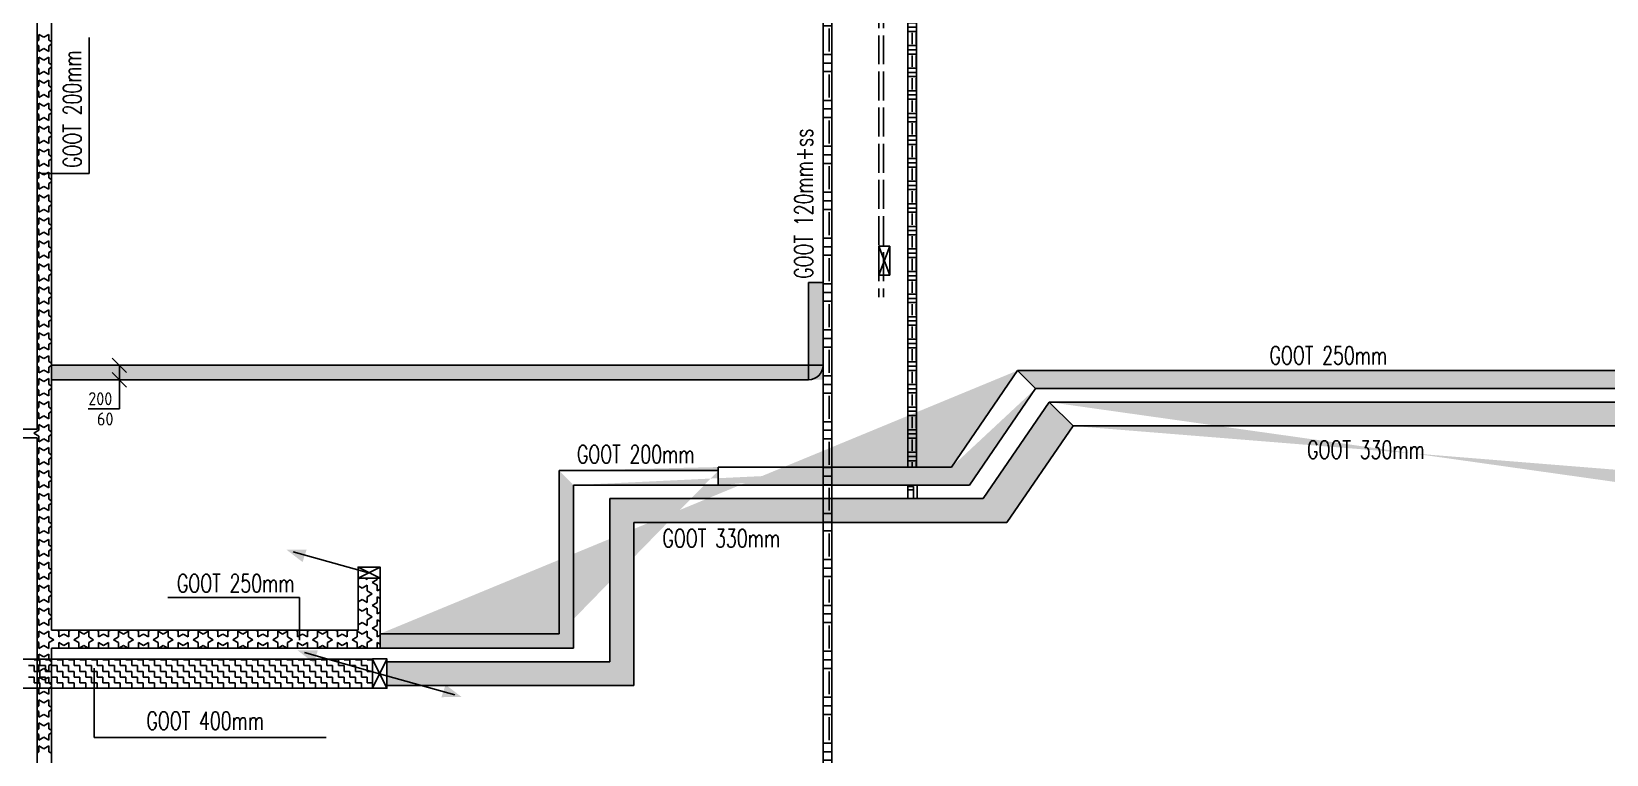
# Model space of a CAD drawing. Header units: millimetres. Extents: x -3262 to 113774, y 0 to 217478.
# Drawn here: x 58225 to 79999, y 193261 to 203261 of the extents above; entities that cross this region are included whole.
import ezdxf

# ---------------------------------------------------------------- set-up
doc = ezdxf.new("R2010")
doc.units = ezdxf.units.MM
doc.header["$LTSCALE"] = 100
doc.linetypes.add('E_GOOT3', pattern=[5, 4, -1])
for name, color, linetype in [('ByLayer', 2, 'Continuous'), ('EL6131--_ENERGIEBEDR (1996)', 2, 'Continuous'), ('EL6131--_KG_D', 3, 'Continuous'), ('EL6131--_WG', 3, 'Continuous'), ('EM6131--_KG', 1, 'Continuous')]:
    doc.layers.add(name, color=color, linetype=linetype)
doc.styles.add('CofelyArial', font='arial.ttf')
doc.styles.add('ROMANS', font='ROMANS', dxfattribs={"width": 0.7})
doc.styles.add('STABICAD-018', font='ISOCP.SHX', dxfattribs={"height": 1.8})
pattern_1 = [(15, (0, 0), (56.1266, 97.214124), [79.375, -79.375]), (105, (76.67, 20.54), (-97.214124, 56.1266), [79.375, -79.375])]

# ---------------------------------------------------------------- blocks, each defined once
blk = doc.blocks.new('*X71')
at = {"color": 0}
for p, q in [((34964, 13970), (35084, 13970)), ((35084, 13970), (35084, 14048))]:
    blk.add_line(p, q, dxfattribs=at)
blk = doc.blocks.new('*X70')
at = {"color": 0}
for p, q in [((35401, 13242), (35469, 13242)), ((35401, 13184), (35469, 13184)), ((35401, 13125), (35469, 13125)), ((35488, 13124), (35488, 13244)), ((35547, 13124), (35547, 13244)), ((35605, 13124), (35605, 13244)), ((35625, 13242), (35781, 13242)), ((35625, 13184), (35781, 13184)), ((35625, 13125), (35781, 13125)), ((35801, 13124), (35801, 13244)), ((35859, 13124), (35859, 13244)), ((35918, 13124), (35918, 13244)), ((35938, 13242), (36094, 13242)), ((35938, 13184), (36094, 13184)), ((35938, 13125), (36094, 13125)), ((36113, 13124), (36113, 13244)), ((36172, 13124), (36172, 13244)), ((36230, 13124), (36230, 13244)), ((36250, 13242), (36406, 13242)), ((36250, 13184), (36406, 13184)), ((36250, 13125), (36406, 13125)), ((36426, 13124), (36426, 13244)), ((36484, 13124), (36484, 13244)), ((36543, 13124), (36543, 13244)), ((36562, 13242), (36719, 13242)), ((36562, 13184), (36719, 13184)), ((36562, 13125), (36719, 13125)), ((36738, 13124), (36738, 13244)), ((36797, 13124), (36797, 13244)), ((36855, 13124), (36855, 13244)), ((36875, 13242), (37031, 13242)), ((36875, 13184), (37031, 13184)), ((36875, 13125), (37031, 13125)), ((37051, 13124), (37051, 13244)), ((37109, 13124), (37109, 13244)), ((37168, 13124), (37168, 13244)), ((37188, 13242), (37344, 13242)), ((37188, 13184), (37344, 13184)), ((37188, 13125), (37344, 13125)), ((37363, 13124), (37363, 13244)), ((37422, 13124), (37422, 13244)), ((37480, 13124), (37480, 13244)), ((37500, 13242), (37656, 13242)), ((37500, 13184), (37656, 13184)), ((37500, 13125), (37656, 13125)), ((37676, 13124), (37676, 13244)), ((37734, 13124), (37734, 13244)), ((37793, 13124), (37793, 13244)), ((37812, 13242), (37969, 13242)), ((37812, 13184), (37969, 13184)), ((37812, 13125), (37969, 13125)), ((37988, 13124), (37988, 13244)), ((38047, 13124), (38047, 13244)), ((38105, 13124), (38105, 13244)), ((38125, 13242), (38281, 13242)), ((38125, 13184), (38281, 13184)), ((38125, 13125), (38281, 13125)), ((38301, 13124), (38301, 13244)), ((38359, 13124), (38359, 13244)), ((38418, 13124), (38418, 13244)), ((38438, 13242), (38594, 13242)), ((38438, 13184), (38594, 13184)), ((38438, 13125), (38594, 13125)), ((38613, 13124), (38613, 13244)), ((38672, 13124), (38672, 13244)), ((38730, 13124), (38730, 13244)), ((38750, 13242), (38906, 13242)), ((38750, 13184), (38906, 13184)), ((38750, 13125), (38906, 13125)), ((38926, 13124), (38926, 13244)), ((38984, 13124), (38984, 13244)), ((39043, 13124), (39043, 13244)), ((39062, 13242), (39219, 13242)), ((39062, 13184), (39219, 13184)), ((39062, 13125), (39219, 13125)), ((39238, 13124), (39238, 13244)), ((39297, 13124), (39297, 13244)), ((39355, 13124), (39355, 13244)), ((39375, 13242), (39531, 13242)), ((39375, 13184), (39531, 13184)), ((39375, 13125), (39531, 13125)), ((39551, 13124), (39551, 13244)), ((39609, 13124), (39609, 13244)), ((39668, 13124), (39668, 13244)), ((39688, 13242), (39844, 13242)), ((39688, 13184), (39844, 13184)), ((39688, 13125), (39844, 13125)), ((39863, 13124), (39863, 13244)), ((39922, 13124), (39922, 13244)), ((39980, 13124), (39980, 13244)), ((40000, 13242), (40156, 13242)), ((40000, 13184), (40156, 13184)), ((40000, 13125), (40156, 13125)), ((40176, 13124), (40176, 13244)), ((40234, 13124), (40234, 13244)), ((40293, 13124), (40293, 13244)), ((40312, 13242), (40469, 13242)), ((40312, 13184), (40469, 13184)), ((40312, 13125), (40469, 13125)), ((40488, 13124), (40488, 13244)), ((40547, 13124), (40547, 13244)), ((40605, 13124), (40605, 13244)), ((40625, 13242), (40781, 13242)), ((40625, 13184), (40781, 13184)), ((40625, 13125), (40781, 13125)), ((40801, 13124), (40801, 13244)), ((40859, 13124), (40859, 13244)), ((40918, 13124), (40918, 13244)), ((40938, 13242), (41094, 13242)), ((40938, 13184), (41094, 13184)), ((40938, 13125), (41094, 13125)), ((41113, 13124), (41113, 13244)), ((41172, 13124), (41172, 13244)), ((41230, 13124), (41230, 13244)), ((41250, 13242), (41406, 13242)), ((41250, 13184), (41406, 13184)), ((41250, 13125), (41406, 13125)), ((41426, 13124), (41426, 13244)), ((41484, 13124), (41484, 13244)), ((41543, 13124), (41543, 13244)), ((41562, 13242), (41719, 13242)), ((41562, 13184), (41719, 13184)), ((41562, 13125), (41719, 13125)), ((41738, 13124), (41738, 13244)), ((41797, 13124), (41797, 13244)), ((41855, 13124), (41855, 13244)), ((41875, 13242), (42031, 13242)), ((41875, 13184), (42031, 13184)), ((41875, 13125), (42031, 13125)), ((42051, 13124), (42051, 13244)), ((42109, 13124), (42109, 13244)), ((42168, 13124), (42168, 13244)), ((42188, 13242), (42344, 13242)), ((42188, 13184), (42344, 13184)), ((42188, 13125), (42344, 13125)), ((42363, 13124), (42363, 13244)), ((42422, 13124), (42422, 13244)), ((42480, 13124), (42480, 13244)), ((42500, 13242), (42656, 13242)), ((42500, 13184), (42656, 13184)), ((42500, 13125), (42656, 13125)), ((42676, 13124), (42676, 13244)), ((42734, 13124), (42734, 13244)), ((42793, 13124), (42793, 13244)), ((42812, 13242), (42969, 13242)), ((42812, 13184), (42969, 13184)), ((42812, 13125), (42969, 13125)), ((42988, 13124), (42988, 13244)), ((43047, 13124), (43047, 13244)), ((43105, 13124), (43105, 13244)), ((43125, 13242), (43281, 13242)), ((43125, 13184), (43281, 13184)), ((43125, 13125), (43281, 13125)), ((43301, 13124), (43301, 13244)), ((43359, 13124), (43359, 13244)), ((43418, 13124), (43418, 13244)), ((43438, 13242), (43594, 13242)), ((43438, 13184), (43594, 13184)), ((43438, 13125), (43594, 13125)), ((43613, 13124), (43613, 13244)), ((43672, 13124), (43672, 13244)), ((43730, 13124), (43730, 13244)), ((43750, 13242), (43906, 13242)), ((43750, 13184), (43906, 13184)), ((43750, 13125), (43906, 13125)), ((43926, 13124), (43926, 13244)), ((43984, 13124), (43984, 13244)), ((44043, 13124), (44043, 13244)), ((44062, 13242), (44219, 13242)), ((44062, 13184), (44219, 13184)), ((44062, 13125), (44219, 13125)), ((44238, 13124), (44238, 13244)), ((44297, 13124), (44297, 13244)), ((44355, 13124), (44355, 13244)), ((44375, 13242), (44531, 13242)), ((44375, 13184), (44531, 13184)), ((44375, 13125), (44531, 13125)), ((44551, 13124), (44551, 13244)), ((44609, 13124), (44609, 13244)), ((44668, 13124), (44668, 13244)), ((44688, 13242), (44844, 13242)), ((44688, 13184), (44844, 13184)), ((44688, 13125), (44844, 13125)), ((44863, 13124), (44863, 13244)), ((44922, 13124), (44922, 13244)), ((44980, 13124), (44980, 13244)), ((45000, 13242), (45156, 13242)), ((45000, 13184), (45156, 13184)), ((45000, 13125), (45156, 13125)), ((45176, 13124), (45176, 13244)), ((45234, 13124), (45234, 13244)), ((45293, 13124), (45293, 13244)), ((45312, 13242), (45469, 13242)), ((45312, 13184), (45469, 13184)), ((45312, 13125), (45469, 13125)), ((45488, 13124), (45488, 13244)), ((45547, 13124), (45547, 13244)), ((45605, 13124), (45605, 13244)), ((45625, 13242), (45781, 13242)), ((45625, 13184), (45781, 13184)), ((45625, 13125), (45781, 13125)), ((45801, 13124), (45801, 13244)), ((45859, 13124), (45859, 13244)), ((45918, 13124), (45918, 13244)), ((45938, 13242), (46094, 13242)), ((45938, 13184), (46094, 13184)), ((45938, 13125), (46094, 13125)), ((46113, 13124), (46113, 13244)), ((46172, 13124), (46172, 13244)), ((46230, 13124), (46230, 13244)), ((46250, 13242), (46406, 13242)), ((46250, 13184), (46406, 13184)), ((46250, 13125), (46406, 13125)), ((46426, 13124), (46426, 13244)), ((46484, 13124), (46484, 13244)), ((46543, 13124), (46543, 13244)), ((46562, 13242), (46719, 13242)), ((46562, 13184), (46719, 13184)), ((46562, 13125), (46719, 13125)), ((46738, 13124), (46738, 13244)), ((46797, 13124), (46797, 13244)), ((46855, 13124), (46855, 13244)), ((46875, 13242), (47031, 13242)), ((46875, 13184), (47031, 13184)), ((46875, 13125), (47031, 13125)), ((47051, 13124), (47051, 13244)), ((47109, 13124), (47109, 13244)), ((47168, 13124), (47168, 13244)), ((47188, 13242), (47344, 13242)), ((47188, 13184), (47344, 13184)), ((47188, 13125), (47344, 13125)), ((47363, 13124), (47363, 13244)), ((47422, 13124), (47422, 13244)), ((47480, 13124), (47480, 13244)), ((47500, 13242), (47656, 13242)), ((47500, 13184), (47656, 13184)), ((47500, 13125), (47656, 13125)), ((47676, 13124), (47676, 13244)), ((47734, 13124), (47734, 13244)), ((47793, 13124), (47793, 13244)), ((47812, 13242), (47969, 13242)), ((47812, 13184), (47969, 13184)), ((47812, 13125), (47969, 13125)), ((47988, 13124), (47988, 13244))]:
    blk.add_line(p, q, dxfattribs=at)
blk = doc.blocks.new('PIJL-UIT')
at = {"layer": 'ByLayer', "color": 2}
blk.add_line((0, 0), (2.92, 10.41), dxfattribs=at)
blk.add_solid([(3.23, 11.35), (1.51, 9.11), (3.24, 8.54)], dxfattribs=at)
blk = doc.blocks.new('NV-1')
at = {"layer": 'ByLayer'}
for p, q in [((0, 4), (7.91, 0)), ((0, 0), (7.91, 4))]:
    blk.add_line(p, q, dxfattribs=at)
blk.add_lwpolyline([(0, 0), (8, 0), (8, 4), (0, 4)], close=True, dxfattribs=at)
blk = doc.blocks.new('*X100')
at = {"color": 0}
for p, q in [((30162, 9009), (30162, 9009)), ((30202, 8973), (30202, 9093)), ((30321, 8973), (30321, 9093)), ((30440, 8973), (30440, 9093)), ((30480, 9009), (30798, 9009)), ((30837, 8973), (30837, 9093)), ((30956, 8973), (30956, 9093)), ((31075, 8973), (31075, 9093)), ((31115, 9009), (31432, 9009)), ((31472, 8973), (31472, 9093)), ((31591, 8973), (31591, 9093)), ((31710, 8973), (31710, 9093)), ((31750, 9009), (32068, 9009)), ((32107, 8973), (32107, 9093)), ((32226, 8973), (32226, 9093)), ((32345, 8973), (32345, 9093)), ((32385, 9009), (32702, 9009)), ((32742, 8973), (32742, 9093)), ((32861, 8973), (32861, 9093)), ((32980, 8973), (32980, 9093)), ((33020, 9009), (33338, 9009)), ((33377, 8973), (33377, 9093)), ((33496, 8973), (33496, 9093)), ((33615, 8973), (33615, 9093)), ((33655, 9009), (33972, 9009)), ((34012, 8973), (34012, 9093)), ((34131, 8973), (34131, 9093)), ((34250, 8973), (34250, 9093)), ((34290, 9009), (34608, 9009)), ((34647, 8973), (34647, 9093)), ((34766, 8973), (34766, 9093)), ((34885, 8973), (34885, 9093)), ((34925, 9009), (35242, 9009)), ((35282, 8973), (35282, 9093)), ((35401, 8973), (35401, 9093)), ((35520, 8973), (35520, 9093)), ((35560, 9009), (35878, 9009)), ((35917, 8973), (35917, 9093)), ((36036, 8973), (36036, 9093)), ((36155, 8973), (36155, 9093)), ((36195, 9009), (36512, 9009)), ((36552, 8973), (36552, 9093)), ((36671, 8973), (36671, 9093)), ((36790, 8973), (36790, 9093)), ((36830, 9009), (37148, 9009)), ((37187, 8973), (37187, 9093)), ((37306, 8973), (37306, 9093)), ((37425, 8973), (37425, 9093)), ((37465, 9009), (37782, 9009)), ((37822, 8973), (37822, 9093)), ((37941, 8973), (37941, 9093)), ((38060, 8973), (38060, 9093)), ((38100, 9009), (38418, 9009)), ((38457, 8973), (38457, 9093)), ((38576, 8973), (38576, 9093)), ((38695, 8973), (38695, 9093)), ((38735, 9009), (39052, 9009)), ((39092, 8973), (39092, 9093)), ((39211, 8973), (39211, 9093)), ((39330, 8973), (39330, 9093)), ((39370, 9009), (39688, 9009)), ((39727, 8973), (39727, 9093)), ((39846, 8973), (39846, 9093)), ((39965, 8973), (39965, 9093)), ((40005, 9009), (40322, 9009)), ((40362, 8973), (40362, 9093)), ((40481, 8973), (40481, 9093)), ((40600, 8973), (40600, 9093)), ((40640, 9009), (40958, 9009)), ((40997, 8973), (40997, 9093)), ((41116, 8973), (41116, 9093)), ((41235, 8973), (41235, 9093)), ((41275, 9009), (41592, 9009)), ((41632, 8973), (41632, 9093)), ((41751, 8973), (41751, 9093))]:
    blk.add_line(p, q, dxfattribs=at)
blk = doc.blocks.new('*X103')
at = {"color": 0}
for p, q in [((32623, 20002), (32623, 20082)), ((32782, 20002), (32782, 20082)), ((32468, 19923), (32544, 19923)), ((32544, 20002), (32623, 20002)), ((32544, 19923), (32544, 20002)), ((32544, 19844), (32623, 19844)), ((32544, 19764), (32544, 19844)), ((32623, 19923), (32702, 19923)), ((32623, 19844), (32623, 19923)), ((32702, 20002), (32782, 20002)), ((32702, 19923), (32702, 20002)), ((32702, 19844), (32782, 19844)), ((32702, 19764), (32702, 19844)), ((32782, 19923), (32861, 19923)), ((32782, 19844), (32782, 19923)), ((32861, 20002), (32873, 20002)), ((32861, 19923), (32861, 20002)), ((32861, 19844), (32873, 19844)), ((32861, 19764), (32861, 19844)), ((32468, 19764), (32544, 19764)), ((32468, 19606), (32544, 19606)), ((32544, 19685), (32623, 19685)), ((32544, 19606), (32544, 19685)), ((32623, 19764), (32702, 19764)), ((32623, 19685), (32623, 19764)), ((32623, 19606), (32702, 19606)), ((32623, 19526), (32623, 19606)), ((32702, 19685), (32782, 19685)), ((32702, 19606), (32702, 19685)), ((32782, 19764), (32861, 19764)), ((32782, 19685), (32782, 19764)), ((32782, 19606), (32861, 19606)), ((32782, 19526), (32782, 19606)), ((32861, 19685), (32873, 19685)), ((32861, 19606), (32861, 19685)), ((32468, 19447), (32544, 19447)), ((32544, 19526), (32623, 19526)), ((32544, 19447), (32544, 19526)), ((32623, 19447), (32702, 19447)), ((32623, 19368), (32623, 19447)), ((32702, 19526), (32782, 19526)), ((32702, 19447), (32702, 19526)), ((32782, 19447), (32861, 19447)), ((32782, 19368), (32782, 19447)), ((32861, 19526), (32873, 19526)), ((32861, 19447), (32861, 19526)), ((32468, 19288), (32544, 19288)), ((32544, 19368), (32623, 19368)), ((32544, 19288), (32544, 19368)), ((32544, 19209), (32623, 19209)), ((32544, 19129), (32544, 19209)), ((32623, 19288), (32702, 19288)), ((32623, 19209), (32623, 19288)), ((32702, 19368), (32782, 19368)), ((32702, 19288), (32702, 19368)), ((32702, 19209), (32782, 19209)), ((32702, 19129), (32702, 19209)), ((32782, 19288), (32861, 19288)), ((32782, 19209), (32782, 19288)), ((32861, 19368), (32873, 19368)), ((32861, 19288), (32861, 19368)), ((32861, 19209), (32873, 19209)), ((32861, 19129), (32861, 19209)), ((32468, 19129), (32544, 19129)), ((32468, 18971), (32544, 18971)), ((32544, 19050), (32623, 19050)), ((32544, 18971), (32544, 19050)), ((32623, 19129), (32702, 19129)), ((32623, 19050), (32623, 19129)), ((32623, 18971), (32702, 18971)), ((32623, 18891), (32623, 18971)), ((32702, 19050), (32782, 19050)), ((32702, 18971), (32702, 19050)), ((32782, 19129), (32861, 19129)), ((32782, 19050), (32782, 19129)), ((32782, 18971), (32861, 18971)), ((32782, 18891), (32782, 18971)), ((32861, 19050), (32873, 19050)), ((32861, 18971), (32861, 19050)), ((32468, 18812), (32544, 18812)), ((32544, 18891), (32623, 18891)), ((32544, 18812), (32544, 18891)), ((32544, 18732), (32623, 18732)), ((32544, 18653), (32544, 18732)), ((32623, 18812), (32702, 18812)), ((32623, 18732), (32623, 18812)), ((32702, 18891), (32782, 18891)), ((32702, 18812), (32702, 18891)), ((32702, 18732), (32782, 18732)), ((32702, 18653), (32702, 18732)), ((32782, 18812), (32861, 18812)), ((32782, 18732), (32782, 18812)), ((32861, 18891), (32873, 18891)), ((32861, 18812), (32861, 18891)), ((32861, 18732), (32873, 18732)), ((32861, 18653), (32861, 18732)), ((32468, 18653), (32544, 18653)), ((32544, 18574), (32623, 18574)), ((32544, 18494), (32544, 18574)), ((32623, 18653), (32702, 18653)), ((32623, 18574), (32623, 18653)), ((32702, 18574), (32782, 18574)), ((32702, 18494), (32702, 18574)), ((32782, 18653), (32861, 18653)), ((32782, 18574), (32782, 18653)), ((32861, 18574), (32873, 18574)), ((32861, 18494), (32861, 18574)), ((32468, 18494), (32544, 18494)), ((32468, 18336), (32544, 18336)), ((32544, 18415), (32623, 18415)), ((32544, 18336), (32544, 18415)), ((32623, 18494), (32702, 18494)), ((32623, 18415), (32623, 18494)), ((32623, 18336), (32702, 18336)), ((32623, 18256), (32623, 18336)), ((32702, 18415), (32782, 18415)), ((32702, 18336), (32702, 18415)), ((32782, 18494), (32861, 18494)), ((32782, 18415), (32782, 18494)), ((32782, 18336), (32861, 18336)), ((32782, 18256), (32782, 18336)), ((32861, 18415), (32873, 18415)), ((32861, 18336), (32861, 18415)), ((32468, 18177), (32544, 18177)), ((32544, 18256), (32623, 18256)), ((32544, 18177), (32544, 18256)), ((32544, 18098), (32623, 18098)), ((32544, 18018), (32544, 18098)), ((32623, 18177), (32702, 18177)), ((32623, 18098), (32623, 18177)), ((32702, 18256), (32782, 18256)), ((32702, 18177), (32702, 18256)), ((32702, 18098), (32782, 18098)), ((32702, 18018), (32702, 18098)), ((32782, 18177), (32861, 18177)), ((32782, 18098), (32782, 18177)), ((32861, 18256), (32873, 18256)), ((32861, 18177), (32861, 18256)), ((32861, 18098), (32873, 18098)), ((32861, 18018), (32861, 18098)), ((32468, 18018), (32544, 18018)), ((32468, 17859), (32544, 17859)), ((32544, 17939), (32623, 17939)), ((32544, 17859), (32544, 17939)), ((32623, 18018), (32702, 18018)), ((32623, 17939), (32623, 18018)), ((32623, 17859), (32702, 17859)), ((32623, 17780), (32623, 17859)), ((32702, 17939), (32782, 17939)), ((32702, 17859), (32702, 17939)), ((32782, 18018), (32861, 18018)), ((32782, 17939), (32782, 18018)), ((32782, 17859), (32861, 17859)), ((32782, 17780), (32782, 17859)), ((32861, 17939), (32873, 17939)), ((32861, 17859), (32861, 17939)), ((32468, 17701), (32544, 17701)), ((32544, 17780), (32623, 17780)), ((32544, 17701), (32544, 17780)), ((32623, 17701), (32702, 17701)), ((32623, 17621), (32623, 17701)), ((32702, 17780), (32782, 17780)), ((32702, 17701), (32702, 17780)), ((32782, 17701), (32861, 17701)), ((32782, 17621), (32782, 17701)), ((32861, 17780), (32873, 17780)), ((32861, 17701), (32861, 17780)), ((32468, 17542), (32544, 17542)), ((32544, 17621), (32623, 17621)), ((32544, 17542), (32544, 17621)), ((32544, 17462), (32623, 17462)), ((32544, 17383), (32544, 17462)), ((32623, 17542), (32702, 17542)), ((32623, 17462), (32623, 17542)), ((32702, 17621), (32782, 17621)), ((32702, 17542), (32702, 17621)), ((32702, 17462), (32782, 17462)), ((32702, 17383), (32702, 17462)), ((32782, 17542), (32861, 17542)), ((32782, 17462), (32782, 17542)), ((32861, 17621), (32873, 17621)), ((32861, 17542), (32861, 17621)), ((32861, 17462), (32873, 17462)), ((32861, 17383), (32861, 17462)), ((32468, 17383), (32544, 17383)), ((32468, 17224), (32544, 17224)), ((32544, 17304), (32623, 17304)), ((32544, 17224), (32544, 17304)), ((32623, 17383), (32702, 17383)), ((32623, 17304), (32623, 17383)), ((32623, 17224), (32702, 17224)), ((32623, 17145), (32623, 17224)), ((32702, 17304), (32782, 17304)), ((32702, 17224), (32702, 17304)), ((32782, 17383), (32861, 17383)), ((32782, 17304), (32782, 17383)), ((32782, 17224), (32861, 17224)), ((32782, 17145), (32782, 17224)), ((32861, 17304), (32873, 17304)), ((32861, 17224), (32861, 17304)), ((32468, 17066), (32544, 17066)), ((32544, 17145), (32623, 17145)), ((32544, 17066), (32544, 17145)), ((32544, 16986), (32623, 16986)), ((32544, 16907), (32544, 16986)), ((32623, 17066), (32702, 17066)), ((32623, 16986), (32623, 17066)), ((32702, 17145), (32782, 17145)), ((32702, 17066), (32702, 17145)), ((32702, 16986), (32782, 16986)), ((32702, 16907), (32702, 16986)), ((32782, 17066), (32861, 17066)), ((32782, 16986), (32782, 17066)), ((32861, 17145), (32873, 17145)), ((32861, 17066), (32861, 17145)), ((32861, 16986), (32873, 16986)), ((32861, 16907), (32861, 16986)), ((32468, 16907), (32544, 16907)), ((32544, 16828), (32623, 16828)), ((32544, 16748), (32544, 16828)), ((32623, 16907), (32702, 16907)), ((32623, 16828), (32623, 16907)), ((32702, 16828), (32782, 16828)), ((32702, 16748), (32702, 16828)), ((32782, 16907), (32861, 16907)), ((32782, 16828), (32782, 16907)), ((32861, 16828), (32873, 16828)), ((32861, 16748), (32861, 16828)), ((32468, 16748), (32544, 16748)), ((32468, 16589), (32544, 16589)), ((32544, 16669), (32623, 16669)), ((32544, 16589), (32544, 16669)), ((32623, 16748), (32702, 16748)), ((32623, 16669), (32623, 16748)), ((32623, 16589), (32702, 16589)), ((32623, 16510), (32623, 16589)), ((32702, 16669), (32782, 16669)), ((32702, 16589), (32702, 16669)), ((32782, 16748), (32861, 16748)), ((32782, 16669), (32782, 16748)), ((32782, 16589), (32861, 16589)), ((32782, 16510), (32782, 16589)), ((32861, 16669), (32873, 16669)), ((32861, 16589), (32861, 16669)), ((32468, 16431), (32544, 16431)), ((32544, 16510), (32623, 16510)), ((32544, 16431), (32544, 16510)), ((32544, 16351), (32623, 16351)), ((32544, 16272), (32544, 16351)), ((32623, 16431), (32702, 16431)), ((32623, 16351), (32623, 16431)), ((32702, 16510), (32782, 16510)), ((32702, 16431), (32702, 16510)), ((32702, 16351), (32782, 16351)), ((32702, 16272), (32702, 16351)), ((32782, 16431), (32861, 16431)), ((32782, 16351), (32782, 16431)), ((32861, 16510), (32873, 16510)), ((32861, 16431), (32861, 16510)), ((32861, 16351), (32873, 16351)), ((32861, 16272), (32861, 16351)), ((32468, 16272), (32544, 16272)), ((32544, 16192), (32623, 16192)), ((32544, 16113), (32544, 16192)), ((32623, 16272), (32702, 16272)), ((32623, 16192), (32623, 16272)), ((32702, 16192), (32782, 16192)), ((32702, 16113), (32702, 16192)), ((32782, 16272), (32861, 16272)), ((32782, 16192), (32782, 16272)), ((32861, 16192), (32873, 16192)), ((32861, 16113), (32861, 16192)), ((32468, 16113), (32544, 16113)), ((32468, 15954), (32544, 15954)), ((32544, 16034), (32623, 16034)), ((32544, 15954), (32544, 16034)), ((32623, 16113), (32702, 16113)), ((32623, 16034), (32623, 16113)), ((32623, 15954), (32702, 15954)), ((32623, 15875), (32623, 15954)), ((32702, 16034), (32782, 16034)), ((32702, 15954), (32702, 16034)), ((32782, 16113), (32861, 16113)), ((32782, 16034), (32782, 16113)), ((32782, 15954), (32861, 15954)), ((32782, 15875), (32782, 15954)), ((32861, 16034), (32873, 16034)), ((32861, 15954), (32861, 16034)), ((32468, 15796), (32544, 15796)), ((32544, 15875), (32623, 15875)), ((32544, 15796), (32544, 15875)), ((32544, 15716), (32623, 15716)), ((32544, 15637), (32544, 15716)), ((32623, 15796), (32702, 15796)), ((32623, 15716), (32623, 15796)), ((32702, 15875), (32782, 15875)), ((32702, 15796), (32702, 15875)), ((32702, 15716), (32782, 15716)), ((32702, 15637), (32702, 15716)), ((32782, 15796), (32861, 15796)), ((32782, 15716), (32782, 15796)), ((32861, 15875), (32873, 15875)), ((32861, 15796), (32861, 15875)), ((32861, 15716), (32873, 15716)), ((32861, 15637), (32861, 15716)), ((32468, 15637), (32544, 15637)), ((32468, 15478), (32544, 15478)), ((32544, 15558), (32623, 15558)), ((32544, 15478), (32544, 15558)), ((32623, 15637), (32702, 15637)), ((32623, 15558), (32623, 15637)), ((32623, 15478), (32702, 15478)), ((32623, 15399), (32623, 15478)), ((32702, 15558), (32782, 15558)), ((32702, 15478), (32702, 15558)), ((32782, 15637), (32861, 15637)), ((32782, 15558), (32782, 15637)), ((32782, 15478), (32861, 15478)), ((32782, 15399), (32782, 15478)), ((32861, 15558), (32873, 15558)), ((32861, 15478), (32861, 15558)), ((32544, 15399), (32623, 15399)), ((32544, 15326), (32544, 15399)), ((32702, 15399), (32782, 15399)), ((32702, 15326), (32702, 15399)), ((32861, 15399), (32873, 15399)), ((32861, 15326), (32861, 15399))]:
    blk.add_line(p, q, dxfattribs=at)
blk = doc.blocks.new('*X104')
at = {"color": 0}
for p, q in [((31591, 19935), (31577, 19960)), ((31591, 19935), (31671, 19935)), ((31631, 19866), (31671, 19935)), ((31671, 19797), (31631, 19866)), ((31750, 19935), (31829, 19935)), ((31790, 19866), (31750, 19935)), ((31750, 19797), (31790, 19866)), ((31829, 19935), (31844, 19960)), ((31909, 19935), (31894, 19960)), ((31909, 19935), (31988, 19935)), ((31948, 19866), (31988, 19935)), ((31988, 19797), (31948, 19866)), ((32107, 19866), (32067, 19935)), ((32067, 19797), (32107, 19866)), ((32067, 19935), (32147, 19935)), ((32147, 19935), (32161, 19960)), ((32226, 19935), (32212, 19960)), ((32226, 19935), (32306, 19935)), ((32266, 19866), (32306, 19935)), ((32306, 19797), (32266, 19866)), ((32385, 19935), (32464, 19935)), ((32425, 19866), (32385, 19935)), ((32385, 19797), (32425, 19866)), ((32464, 19935), (32479, 19960)), ((32544, 19935), (32529, 19960)), ((32544, 19935), (32623, 19935)), ((32583, 19866), (32623, 19935)), ((32623, 19797), (32583, 19866)), ((32702, 19935), (32782, 19935)), ((32742, 19866), (32702, 19935)), ((32702, 19797), (32742, 19866)), ((32782, 19935), (32796, 19960)), ((32861, 19935), (32847, 19960)), ((32861, 19935), (32941, 19935)), ((32901, 19866), (32941, 19935)), ((32941, 19797), (32901, 19866)), ((33020, 19935), (33099, 19935)), ((33060, 19866), (33020, 19935)), ((33020, 19797), (33060, 19866)), ((33099, 19935), (33114, 19960)), ((33179, 19935), (33164, 19960)), ((33179, 19935), (33258, 19935)), ((33218, 19866), (33258, 19935)), ((33258, 19797), (33218, 19866)), ((33377, 19866), (33337, 19935)), ((33337, 19797), (33377, 19866)), ((33337, 19935), (33417, 19935)), ((33417, 19935), (33431, 19960)), ((33496, 19935), (33482, 19960)), ((33496, 19935), (33576, 19935)), ((33536, 19866), (33576, 19935)), ((33576, 19797), (33536, 19866)), ((33655, 19935), (33734, 19935)), ((33695, 19866), (33655, 19935)), ((33655, 19797), (33695, 19866)), ((33734, 19935), (33749, 19960)), ((33814, 19935), (33799, 19960)), ((33814, 19935), (33893, 19935)), ((33853, 19866), (33893, 19935)), ((33893, 19797), (33853, 19866)), ((33972, 19935), (34052, 19935)), ((34012, 19866), (33972, 19935)), ((33972, 19797), (34012, 19866)), ((34052, 19935), (34066, 19960)), ((34131, 19935), (34117, 19960)), ((34131, 19935), (34211, 19935)), ((34171, 19866), (34211, 19935)), ((34211, 19797), (34171, 19866)), ((34290, 19935), (34369, 19935)), ((34330, 19866), (34290, 19935)), ((34290, 19797), (34330, 19866)), ((34369, 19935), (34384, 19960)), ((34449, 19935), (34434, 19960)), ((34449, 19935), (34528, 19935)), ((34488, 19866), (34528, 19935)), ((34528, 19797), (34488, 19866)), ((34647, 19866), (34607, 19935)), ((34607, 19797), (34647, 19866)), ((34607, 19935), (34687, 19935)), ((34687, 19935), (34701, 19960)), ((34766, 19935), (34752, 19960)), ((34766, 19935), (34846, 19935)), ((34806, 19866), (34846, 19935)), ((34846, 19797), (34806, 19866)), ((34925, 19935), (35004, 19935)), ((34965, 19866), (34925, 19935)), ((34925, 19797), (34965, 19866)), ((35004, 19935), (35019, 19960)), ((35084, 19935), (35069, 19960)), ((35084, 19935), (35163, 19935)), ((35123, 19866), (35163, 19935)), ((35163, 19797), (35123, 19866)), ((35242, 19935), (35322, 19935)), ((35282, 19866), (35242, 19935)), ((35242, 19797), (35282, 19866)), ((35322, 19935), (35336, 19960)), ((35401, 19935), (35387, 19960)), ((35401, 19935), (35481, 19935)), ((35441, 19866), (35481, 19935)), ((35481, 19797), (35441, 19866)), ((35560, 19935), (35639, 19935)), ((35600, 19866), (35560, 19935)), ((35560, 19797), (35600, 19866)), ((35639, 19935), (35654, 19960)), ((35719, 19935), (35704, 19960)), ((35719, 19935), (35798, 19935)), ((35758, 19866), (35798, 19935)), ((35798, 19797), (35758, 19866)), ((35917, 19866), (35877, 19935)), ((35877, 19797), (35917, 19866)), ((35877, 19935), (35957, 19935)), ((35957, 19935), (35997, 20004)), ((36036, 19935), (35997, 20004)), ((36036, 19935), (36116, 19935)), ((36076, 19866), (36116, 19935)), ((36116, 19797), (36076, 19866)), ((36195, 19935), (36274, 19935)), ((36235, 19866), (36195, 19935)), ((36195, 19797), (36235, 19866)), ((36274, 19935), (36289, 19960)), ((36354, 19935), (36339, 19960)), ((36354, 19935), (36433, 19935)), ((36393, 19866), (36433, 19935)), ((36433, 19797), (36393, 19866)), ((36512, 19935), (36592, 19935)), ((36552, 19866), (36512, 19935)), ((36512, 19797), (36552, 19866)), ((36592, 19935), (36606, 19960)), ((36671, 19935), (36657, 19960)), ((36671, 19935), (36751, 19935)), ((36711, 19866), (36751, 19935)), ((36751, 19797), (36711, 19866)), ((36830, 19935), (36909, 19935)), ((36870, 19866), (36830, 19935)), ((36830, 19797), (36870, 19866)), ((36909, 19935), (36924, 19960)), ((36989, 19935), (36974, 19960)), ((36989, 19935), (37068, 19935)), ((37028, 19866), (37068, 19935)), ((37068, 19797), (37028, 19866)), ((37187, 19866), (37147, 19935)), ((37147, 19797), (37187, 19866)), ((37147, 19935), (37227, 19935)), ((37227, 19935), (37241, 19960)), ((37306, 19935), (37292, 19960)), ((37306, 19935), (37386, 19935)), ((37346, 19866), (37386, 19935)), ((37386, 19797), (37346, 19866)), ((37465, 19935), (37544, 19935)), ((37505, 19866), (37465, 19935)), ((37465, 19797), (37505, 19866)), ((37544, 19935), (37559, 19960)), ((37624, 19935), (37609, 19960)), ((37624, 19935), (37703, 19935)), ((37663, 19866), (37703, 19935)), ((37703, 19797), (37663, 19866)), ((37782, 19935), (37862, 19935)), ((37822, 19866), (37782, 19935)), ((37782, 19797), (37822, 19866)), ((37862, 19935), (37876, 19960)), ((37941, 19935), (37927, 19960)), ((37941, 19935), (38021, 19935)), ((37981, 19866), (38021, 19935)), ((38021, 19797), (37981, 19866)), ((38100, 19935), (38179, 19935)), ((38140, 19866), (38100, 19935)), ((38100, 19797), (38140, 19866)), ((38179, 19935), (38194, 19960)), ((38259, 19935), (38244, 19960)), ((38259, 19935), (38338, 19935)), ((38298, 19866), (38338, 19935)), ((38338, 19797), (38298, 19866)), ((38457, 19866), (38417, 19935)), ((38417, 19797), (38457, 19866)), ((38417, 19935), (38497, 19935)), ((38497, 19935), (38511, 19960)), ((38576, 19935), (38562, 19960)), ((38576, 19935), (38656, 19935)), ((38616, 19866), (38656, 19935)), ((38656, 19797), (38616, 19866)), ((38735, 19935), (38814, 19935)), ((38775, 19866), (38735, 19935)), ((38735, 19797), (38775, 19866)), ((38814, 19935), (38829, 19960)), ((38894, 19935), (38879, 19960)), ((38894, 19935), (38973, 19935)), ((38933, 19866), (38973, 19935)), ((38973, 19797), (38933, 19866)), ((39052, 19935), (39132, 19935)), ((39092, 19866), (39052, 19935)), ((39052, 19797), (39092, 19866)), ((39132, 19935), (39146, 19960)), ((39211, 19935), (39197, 19960)), ((39211, 19935), (39291, 19935)), ((39251, 19866), (39291, 19935)), ((39291, 19797), (39251, 19866)), ((39370, 19935), (39449, 19935)), ((39410, 19866), (39370, 19935)), ((39370, 19797), (39410, 19866)), ((39449, 19935), (39464, 19960)), ((39529, 19935), (39514, 19960)), ((39529, 19935), (39608, 19935)), ((39568, 19866), (39608, 19935)), ((39608, 19797), (39568, 19866)), ((39727, 19866), (39687, 19935)), ((39687, 19797), (39727, 19866)), ((39687, 19935), (39767, 19935)), ((39767, 19935), (39781, 19960)), ((39846, 19935), (39832, 19960)), ((39846, 19935), (39926, 19935)), ((39886, 19866), (39926, 19935)), ((39926, 19797), (39886, 19866)), ((40005, 19935), (40084, 19935)), ((40045, 19866), (40005, 19935)), ((40005, 19797), (40045, 19866)), ((40084, 19935), (40099, 19960)), ((40164, 19935), (40149, 19960)), ((40164, 19935), (40243, 19935)), ((40203, 19866), (40243, 19935)), ((40243, 19797), (40203, 19866)), ((40322, 19935), (40402, 19935)), ((40362, 19866), (40322, 19935)), ((40322, 19797), (40362, 19866)), ((40402, 19935), (40416, 19960)), ((40481, 19935), (40467, 19960)), ((40481, 19935), (40561, 19935)), ((40521, 19866), (40561, 19935)), ((40561, 19797), (40521, 19866)), ((40640, 19935), (40719, 19935)), ((40680, 19866), (40640, 19935)), ((40640, 19797), (40680, 19866)), ((40719, 19935), (40734, 19960)), ((40799, 19935), (40784, 19960)), ((40799, 19935), (40878, 19935)), ((40838, 19866), (40878, 19935)), ((40878, 19797), (40838, 19866)), ((40997, 19866), (40957, 19935)), ((40957, 19797), (40997, 19866)), ((40957, 19935), (41037, 19935)), ((41037, 19935), (41051, 19960)), ((41116, 19935), (41102, 19960)), ((41116, 19935), (41196, 19935)), ((41156, 19866), (41196, 19935)), ((41196, 19797), (41156, 19866)), ((41275, 19935), (41354, 19935)), ((41315, 19866), (41275, 19935)), ((41275, 19797), (41315, 19866)), ((41354, 19935), (41369, 19960)), ((41434, 19935), (41419, 19960)), ((41434, 19935), (41513, 19935)), ((41473, 19866), (41513, 19935)), ((41513, 19797), (41473, 19866)), ((31570, 19760), (31591, 19797)), ((31591, 19797), (31671, 19797)), ((31750, 19797), (31829, 19797)), ((31851, 19760), (31829, 19797)), ((31887, 19760), (31909, 19797)), ((31909, 19797), (31988, 19797)), ((32067, 19797), (32147, 19797)), ((32168, 19760), (32147, 19797)), ((32205, 19760), (32226, 19797)), ((32226, 19797), (32306, 19797)), ((32385, 19797), (32464, 19797)), ((32486, 19760), (32464, 19797)), ((32522, 19760), (32544, 19797)), ((32544, 19797), (32623, 19797)), ((32702, 19797), (32782, 19797)), ((32803, 19760), (32782, 19797)), ((32840, 19760), (32861, 19797)), ((32861, 19797), (32941, 19797)), ((33020, 19797), (33099, 19797)), ((33023, 19660), (33099, 19660)), ((33060, 19591), (33099, 19660)), ((33139, 19729), (33099, 19797)), ((33139, 19729), (33179, 19797)), ((33179, 19797), (33258, 19797)), ((33179, 19660), (33258, 19660)), ((33218, 19591), (33179, 19660)), ((33258, 19660), (33273, 19685)), ((33337, 19797), (33417, 19797)), ((33438, 19760), (33417, 19797)), ((33475, 19760), (33496, 19797)), ((33496, 19797), (33576, 19797)), ((33655, 19797), (33734, 19797)), ((33756, 19760), (33734, 19797)), ((33792, 19760), (33814, 19797)), ((33814, 19797), (33893, 19797)), ((33972, 19797), (34052, 19797)), ((34073, 19760), (34052, 19797)), ((34110, 19760), (34131, 19797)), ((34131, 19797), (34211, 19797)), ((34290, 19797), (34369, 19797)), ((34391, 19760), (34369, 19797)), ((34427, 19760), (34449, 19797)), ((34449, 19797), (34528, 19797)), ((34607, 19797), (34687, 19797)), ((34708, 19760), (34687, 19797)), ((34745, 19760), (34766, 19797)), ((34766, 19797), (34846, 19797)), ((34925, 19797), (35004, 19797)), ((35026, 19760), (35004, 19797)), ((35062, 19760), (35084, 19797)), ((35084, 19797), (35163, 19797)), ((35242, 19797), (35322, 19797)), ((35343, 19760), (35322, 19797)), ((35380, 19760), (35401, 19797)), ((35401, 19797), (35481, 19797)), ((35560, 19797), (35639, 19797)), ((35661, 19760), (35639, 19797)), ((35697, 19760), (35719, 19797)), ((35719, 19797), (35798, 19797)), ((35877, 19797), (35957, 19797)), ((35978, 19760), (35957, 19797)), ((36015, 19760), (36036, 19797)), ((36036, 19797), (36116, 19797)), ((36195, 19797), (36274, 19797)), ((36296, 19760), (36274, 19797)), ((36332, 19760), (36354, 19797)), ((36354, 19797), (36433, 19797)), ((36512, 19797), (36592, 19797)), ((36613, 19760), (36592, 19797)), ((36650, 19760), (36671, 19797)), ((36671, 19797), (36751, 19797)), ((36830, 19797), (36909, 19797)), ((36931, 19760), (36909, 19797)), ((36967, 19760), (36989, 19797)), ((36989, 19797), (37068, 19797)), ((37147, 19797), (37227, 19797)), ((37248, 19760), (37227, 19797)), ((37285, 19760), (37306, 19797)), ((37306, 19797), (37386, 19797)), ((37465, 19797), (37544, 19797)), ((37566, 19760), (37544, 19797)), ((37602, 19760), (37624, 19797)), ((37624, 19797), (37703, 19797)), ((37782, 19797), (37862, 19797)), ((37883, 19760), (37862, 19797)), ((37920, 19760), (37941, 19797)), ((37941, 19797), (38021, 19797)), ((38100, 19797), (38179, 19797)), ((38201, 19760), (38179, 19797)), ((38237, 19760), (38259, 19797)), ((38259, 19797), (38338, 19797)), ((38417, 19797), (38497, 19797)), ((38518, 19760), (38497, 19797)), ((38555, 19760), (38576, 19797)), ((38576, 19797), (38656, 19797)), ((38735, 19797), (38814, 19797)), ((38836, 19760), (38814, 19797)), ((38872, 19760), (38894, 19797)), ((38894, 19797), (38973, 19797)), ((39052, 19797), (39132, 19797)), ((39153, 19760), (39132, 19797)), ((39190, 19760), (39211, 19797)), ((39211, 19797), (39291, 19797)), ((39370, 19797), (39449, 19797)), ((39471, 19760), (39449, 19797)), ((39507, 19760), (39529, 19797)), ((39529, 19797), (39608, 19797)), ((39687, 19797), (39767, 19797)), ((39788, 19760), (39767, 19797)), ((39825, 19760), (39846, 19797)), ((39846, 19797), (39926, 19797)), ((40005, 19797), (40084, 19797)), ((40106, 19760), (40084, 19797)), ((40142, 19760), (40164, 19797)), ((40164, 19797), (40243, 19797)), ((40322, 19797), (40402, 19797)), ((40423, 19760), (40402, 19797)), ((40460, 19760), (40481, 19797)), ((40481, 19797), (40561, 19797)), ((40640, 19797), (40719, 19797)), ((40741, 19760), (40719, 19797)), ((40777, 19760), (40799, 19797)), ((40799, 19797), (40878, 19797)), ((40957, 19797), (41037, 19797)), ((41058, 19760), (41037, 19797)), ((41095, 19760), (41116, 19797)), ((41116, 19797), (41196, 19797)), ((41275, 19797), (41354, 19797)), ((41376, 19760), (41354, 19797)), ((41412, 19760), (41434, 19797)), ((41434, 19797), (41513, 19797)), ((33023, 19522), (33099, 19522)), ((33023, 19385), (33099, 19385)), ((33060, 19316), (33023, 19380)), ((33099, 19522), (33060, 19591)), ((33099, 19385), (33139, 19454)), ((33179, 19385), (33139, 19454)), ((33179, 19522), (33218, 19591)), ((33179, 19522), (33258, 19522)), ((33179, 19385), (33258, 19385)), ((33218, 19316), (33258, 19385)), ((33273, 19497), (33258, 19522)), ((33023, 19252), (33060, 19316)), ((33023, 19247), (33099, 19247)), ((33139, 19179), (33099, 19247)), ((33139, 19179), (33179, 19247)), ((33179, 19247), (33258, 19247)), ((33258, 19247), (33218, 19316)), ((33023, 19110), (33099, 19110)), ((33023, 18972), (33099, 18972)), ((33060, 19041), (33099, 19110)), ((33099, 18972), (33060, 19041)), ((33179, 19110), (33258, 19110)), ((33218, 19041), (33179, 19110)), ((33179, 18972), (33218, 19041)), ((33179, 18972), (33258, 18972)), ((33258, 19110), (33273, 19136)), ((33273, 18947), (33258, 18972)), ((33023, 18835), (33099, 18835)), ((33060, 18766), (33023, 18830)), ((33023, 18703), (33060, 18766)), ((33099, 18835), (33139, 18904)), ((33179, 18835), (33139, 18904)), ((33179, 18835), (33258, 18835)), ((33218, 18766), (33258, 18835)), ((33258, 18697), (33218, 18766)), ((33023, 18697), (33099, 18697)), ((33023, 18560), (33099, 18560)), ((33060, 18491), (33099, 18560)), ((33139, 18629), (33099, 18697)), ((33139, 18629), (33179, 18697)), ((33179, 18697), (33258, 18697)), ((33179, 18560), (33258, 18560)), ((33218, 18491), (33179, 18560)), ((33258, 18560), (33273, 18586)), ((33023, 18423), (33099, 18423)), ((33099, 18423), (33060, 18491)), ((33099, 18285), (33139, 18354)), ((33179, 18285), (33139, 18354)), ((33179, 18423), (33218, 18491)), ((33179, 18423), (33258, 18423)), ((33273, 18397), (33258, 18423)), ((33023, 18285), (33099, 18285)), ((33060, 18216), (33023, 18280)), ((33023, 18153), (33060, 18216)), ((33023, 18148), (33099, 18148)), ((33139, 18079), (33099, 18148)), ((33139, 18079), (33179, 18148)), ((33179, 18285), (33258, 18285)), ((33179, 18148), (33258, 18148)), ((33218, 18216), (33258, 18285)), ((33258, 18148), (33218, 18216)), ((33023, 18010), (33099, 18010)), ((33023, 17873), (33099, 17873)), ((33060, 17941), (33099, 18010)), ((33099, 17873), (33060, 17941)), ((33179, 18010), (33258, 18010)), ((33218, 17941), (33179, 18010)), ((33179, 17873), (33218, 17941)), ((33179, 17873), (33258, 17873)), ((33258, 18010), (33273, 18036)), ((33273, 17847), (33258, 17873)), ((33023, 17735), (33099, 17735)), ((33060, 17666), (33023, 17730)), ((33023, 17603), (33060, 17666)), ((33099, 17735), (33139, 17804)), ((33179, 17735), (33139, 17804)), ((33179, 17735), (33258, 17735)), ((33218, 17666), (33258, 17735)), ((33258, 17598), (33218, 17666)), ((33023, 17598), (33099, 17598)), ((33023, 17460), (33099, 17460)), ((33060, 17391), (33099, 17460)), ((33139, 17529), (33099, 17598)), ((33139, 17529), (33179, 17598)), ((33179, 17598), (33258, 17598)), ((33179, 17460), (33258, 17460)), ((33218, 17391), (33179, 17460)), ((33258, 17460), (33273, 17486)), ((33023, 17323), (33099, 17323)), ((33099, 17323), (33060, 17391)), ((33099, 17185), (33139, 17254)), ((33179, 17185), (33139, 17254)), ((33179, 17323), (33218, 17391)), ((33179, 17323), (33258, 17323)), ((33273, 17297), (33258, 17323)), ((33023, 17185), (33099, 17185)), ((33060, 17116), (33023, 17180)), ((33023, 17053), (33060, 17116)), ((33023, 17048), (33099, 17048)), ((33139, 16979), (33099, 17048)), ((33139, 16979), (33179, 17048)), ((33179, 17185), (33258, 17185)), ((33179, 17048), (33258, 17048)), ((33218, 17116), (33258, 17185)), ((33258, 17048), (33218, 17116)), ((33023, 16910), (33099, 16910)), ((33023, 16773), (33099, 16773)), ((33060, 16841), (33099, 16910)), ((33099, 16773), (33060, 16841)), ((33179, 16910), (33258, 16910)), ((33218, 16841), (33179, 16910)), ((33179, 16773), (33218, 16841)), ((33179, 16773), (33258, 16773)), ((33258, 16910), (33273, 16936)), ((33273, 16747), (33258, 16773)), ((33023, 16635), (33099, 16635)), ((33060, 16567), (33023, 16630)), ((33023, 16503), (33060, 16567)), ((33099, 16635), (33139, 16704)), ((33179, 16635), (33139, 16704)), ((33179, 16635), (33258, 16635)), ((33218, 16567), (33258, 16635)), ((33258, 16498), (33218, 16567)), ((33023, 16498), (33099, 16498)), ((33023, 16360), (33099, 16360)), ((33060, 16292), (33099, 16360)), ((33139, 16429), (33099, 16498)), ((33139, 16429), (33179, 16498)), ((33179, 16498), (33258, 16498)), ((33179, 16360), (33258, 16360)), ((33218, 16292), (33179, 16360)), ((33258, 16360), (33273, 16386)), ((33023, 16223), (33099, 16223)), ((33099, 16223), (33060, 16292)), ((33099, 16085), (33139, 16154)), ((33179, 16085), (33139, 16154)), ((33179, 16223), (33218, 16292)), ((33179, 16223), (33258, 16223)), ((33273, 16197), (33258, 16223)), ((33023, 16085), (33099, 16085)), ((33060, 16017), (33023, 16080)), ((33023, 15953), (33060, 16017)), ((33023, 15948), (33099, 15948)), ((33139, 15879), (33099, 15948)), ((33139, 15879), (33179, 15948)), ((33179, 16085), (33258, 16085)), ((33179, 15948), (33258, 15948)), ((33218, 16017), (33258, 16085)), ((33258, 15948), (33218, 16017)), ((33023, 15810), (33099, 15810)), ((33060, 15742), (33099, 15810)), ((33099, 15673), (33060, 15742)), ((33179, 15810), (33258, 15810)), ((33218, 15742), (33179, 15810)), ((33179, 15673), (33218, 15742)), ((33258, 15810), (33273, 15836)), ((33023, 15673), (33099, 15673)), ((33023, 15535), (33099, 15535)), ((33060, 15467), (33023, 15530)), ((33023, 15403), (33060, 15467)), ((33099, 15535), (33139, 15604)), ((33179, 15535), (33139, 15604)), ((33179, 15673), (33258, 15673)), ((33179, 15535), (33258, 15535)), ((33218, 15467), (33258, 15535)), ((33258, 15398), (33218, 15467)), ((33273, 15647), (33258, 15673)), ((33337, 15398), (33377, 15467)), ((33377, 15467), (33344, 15523)), ((33536, 15467), (33569, 15523)), ((33576, 15398), (33536, 15467)), ((33655, 15398), (33695, 15467)), ((33695, 15467), (33662, 15523)), ((33853, 15467), (33886, 15523)), ((33893, 15398), (33853, 15467)), ((33992, 15502), (33979, 15523)), ((33023, 15398), (33099, 15398)), ((33023, 15260), (33099, 15260)), ((33076, 15220), (33099, 15260)), ((33139, 15329), (33099, 15398)), ((33139, 15329), (33179, 15398)), ((33179, 15398), (33258, 15398)), ((33179, 15260), (33258, 15260)), ((33202, 15220), (33179, 15260)), ((33258, 15260), (33298, 15329)), ((33337, 15260), (33298, 15329)), ((33337, 15398), (33417, 15398)), ((33337, 15260), (33417, 15260)), ((33393, 15220), (33417, 15260)), ((33457, 15329), (33417, 15398)), ((33457, 15329), (33496, 15398)), ((33496, 15398), (33576, 15398)), ((33496, 15260), (33576, 15260)), ((33520, 15220), (33496, 15260)), ((33576, 15260), (33615, 15329)), ((33655, 15260), (33615, 15329)), ((33655, 15398), (33734, 15398)), ((33655, 15260), (33734, 15260)), ((33711, 15220), (33734, 15260)), ((33774, 15329), (33734, 15398)), ((33774, 15329), (33814, 15398)), ((33814, 15398), (33893, 15398)), ((33814, 15260), (33893, 15260)), ((33837, 15220), (33814, 15260)), ((33893, 15260), (33933, 15329)), ((33972, 15260), (33933, 15329)), ((33972, 15398), (33992, 15431)), ((33972, 15398), (33992, 15398)), ((33972, 15260), (33992, 15260))]:
    blk.add_line(p, q, dxfattribs=at)
blk = doc.blocks.new('E00112')
at = {"color": 0, "linetype": 'Continuous'}
for p, q in [((0, 1), (-1, 1)), ((-1, 1), (-1, 0)), ((-1, 0), (0, 1)), ((-1, 1), (0, 0)), ((0, 0), (0, 1)), ((-1, 0), (0, 0))]:
    blk.add_line(p, q, dxfattribs=at)
blk = doc.blocks.new('*U119')
at = {"color": 0, "linetype": 'Continuous'}
for p, q in [((0, 100, -2730), (1147, 100, -2730)), ((0, -100, -2730), (0, 100, -2730)), ((1147, -100, -2730), (1147, 100, -2730)), ((0, -100, -2730), (1147, -100, -2730))]:
    blk.add_line(p, q, dxfattribs=at)
at = {"color": 1, "style": 'CofelyArial'}
for tag in ['CODE', 'POSITIONCODE', 'SECTIONCODE']:
    blk.add_attdef(tag, (69069, 199791, 2730), '', height=1.8, dxfattribs=at)
blk = doc.blocks.new('*U117')
at = {"color": 0, "linetype": 'Continuous'}
for q in [(-100, -100, -2730), (100, 100, -2730)]:
    blk.add_line((-100, 100, -2730), q, dxfattribs=at)
blk.add_arc((-100, 100, -2730), 200, 270, 0, dxfattribs=at)
at = {"color": 1, "style": 'CofelyArial'}
for tag in ['CODE', 'POSITIONCODE', 'SECTIONCODE']:
    blk.add_attdef(tag, (69069, 198544, 2730), '', height=1.8, dxfattribs=at)
blk = doc.blocks.new('*U118')
at = {"color": 0, "linetype": 'Continuous'}
for p, q in [((0, 100, -2730), (10467, 100, -2730)), ((0, -100, -2730), (0, 100, -2730)), ((10467, -100, -2730), (10467, 100, -2730)), ((0, -100, -2730), (10467, -100, -2730))]:
    blk.add_line(p, q, dxfattribs=at)
at = {"color": 1, "style": 'CofelyArial'}
for tag in ['CODE', 'POSITIONCODE', 'SECTIONCODE']:
    blk.add_attdef(tag, (68969, 198544, 2730), '', height=1.8, dxfattribs=at)
blk = doc.blocks.new('*U120')
at = {"color": 0, "linetype": 'Continuous'}
for p, q in [((100, 100, -2730), (-100, 300, -2730)), ((100, -100, -2730), (-100, 100, -2730)), ((0, 0, -2730), (0, 200, -2730)), ((0, 0, -2730), (0, -402, -2730)), ((0, -402, -2730), (-429, -402, -2730))]:
    blk.add_line(p, q, dxfattribs=at)
at = {"color": 0, "linetype": 'Continuous', "style": 'STABICAD-018'}
for s, p in [('200', (-429, -352, -2730)), ('60', (-309, -632, -2730))]:
    blk.add_text(s, height=180, dxfattribs=at).set_placement(p)
at = {"color": 1, "style": 'CofelyArial'}
blk.add_attdef('CODE', (59439, 198444, 2730), '', height=1.8, dxfattribs=at)

msp = doc.modelspace()

# ---------------------------------------------------------------- hatches: boundary and pattern name
at = {"layer": 'EL6131--_ENERGIEBEDR (1996)', "linetype": 'Continuous'}
h = msp.add_hatch(dxfattribs=at)
h.set_pattern_fill('STARS', color=1, scale=25)
h.set_pattern_definition([(0, (-14773.3, -22796.95), (0, 137.48153), [79.375, -79.375]), (60, (-14773.3, -22796.95), (-119.0625, 68.74077), [79.375, -79.375]), (120, (-14733.62, -22728.21), (-119.0625, -68.74077), [79.375, -79.375])])
h.paths.add_polyline_path([(69169, 199791), (68969, 199791), (68969, 198644), (58503, 198644), (58503, 198444), (69169, 198444)])
at = {"layer": 'EL6131--_ENERGIEBEDR (1996)'}
h = msp.add_hatch(dxfattribs=at)
h.set_pattern_fill('STARS', color=1, scale=25, angle=10)
edge = h.paths.add_edge_path()
edge.add_line((71193, 196987), (72107, 198322))
edge.add_line((70943, 197237), (71857, 198572))
edge.add_line((71193, 196987), (65720, 196987))
edge.add_line((70943, 197237), (70723, 197237))
edge.add_line((67720, 197237), (70943, 197237))
edge.add_line((67720, 196987), (67720, 197237))
edge.add_line((65520, 197187), (67720, 197187))
edge.add_line((65520, 194931), (65520, 197187))
edge.add_line((65720, 196987), (65720, 194732))
edge.add_line((63043, 194931), (65520, 194931))
edge.add_line((65720, 194732), (63043, 194732))
edge.add_line((63043, 194732), (63043, 194931))
h = msp.add_hatch(dxfattribs=at)
h.set_pattern_fill('STARS', color=1, scale=25, angle=10)
h.paths.add_polyline_path([(88783, 198322), (72107, 198322), (71857, 198572), (72307, 198572), (89033, 198572), (89947, 197237), (92369, 197237), (92369, 196987), (89697, 196987)])
h = msp.add_hatch(dxfattribs=at)
h.set_pattern_fill('ZIGZAG', color=1, scale=25, angle=15)
h.set_pattern_definition(pattern_1)
h.paths.add_polyline_path([(71380, 196800), (72294, 198135), (72624, 197805), (71710, 196470), (66552, 196470), (66552, 194215), (63139, 194215), (63139, 194545), (66222, 194545), (66222, 196800)])
h = msp.add_hatch(dxfattribs=at)
h.set_pattern_fill('ZIGZAG', color=1, scale=25, angle=15)
h.set_pattern_definition(pattern_1)
edge = h.paths.add_edge_path()
edge.add_line((72294, 198135), (88188, 198135))
edge.add_line((88266, 197805), (72624, 197805))
edge.add_line((89180, 196470), (88266, 197805))
edge.add_line((88596, 198135), (89510, 196800))
edge.add_line((88188, 198135), (88596, 198135))
edge.add_line((89510, 196800), (94650, 196800))
edge.add_line((89823, 196470), (89180, 196470))
edge.add_line((94320, 196470), (89823, 196470))
edge.add_line((94320, 194215), (94320, 196470))
edge.add_line((94650, 196800), (94650, 194545))
edge.add_line((97739, 194215), (94320, 194215))
edge.add_line((94650, 194545), (97739, 194545))

# ---------------------------------------------------------------- linework, layer by layer
at = {"layer": 'EL6131--_ENERGIEBEDR (1996)', "color": 1, "linetype": 'Continuous'}
for p, q in [((59021, 201296), (59021, 203178)), ((58367, 201296), (59021, 201296)), ((60108, 195434), (61928, 195434)), ((61928, 195434), (61928, 194841)), ((59089, 194455), (59089, 193497)), ((59089, 193497), (62299, 193497))]:
    msp.add_line(p, q, dxfattribs=at)
at = {"layer": 'EL6131--_ENERGIEBEDR (1996)', "color": 2, "linetype": 'Continuous'}
for p, q in [((71193, 196987), (72107, 198322)), ((71380, 196800), (72294, 198135)), ((71710, 196470), (72624, 197805))]:
    msp.add_line(p, q, dxfattribs=at)
at = {"layer": 'EL6131--_ENERGIEBEDR (1996)'}
for p, q in [((72624, 197805), (72294, 198135)), ((72294, 198135), (88188, 198135)), ((88266, 197805), (72624, 197805)), ((65520, 194931), (65520, 197187)), ((65520, 197187), (67720, 197187)), ((67720, 196987), (67720, 197237)), ((67720, 197237), (70943, 197237)), ((70943, 197237), (70723, 197237)), ((71193, 196987), (65720, 196987)), ((65720, 196987), (65720, 194732)), ((70342, 196987), (70342, 196800)), ((70342, 196987), (70467, 196987)), ((70467, 196987), (70467, 196800)), ((66222, 194545), (66222, 196800)), ((66222, 196800), (71380, 196800)), ((70342, 196800), (70467, 196800)), ((71710, 196470), (66552, 196470)), ((66552, 196470), (66552, 194215)), ((63043, 194732), (63043, 194931)), ((63043, 194931), (65520, 194931)), ((65720, 194732), (63043, 194732)), ((63139, 194215), (63139, 194545)), ((63139, 194545), (66222, 194545)), ((66552, 194215), (63139, 194215))]:
    msp.add_line(p, q, dxfattribs=at)
for points in [[(58503, 194732), (58503, 173719), (58303, 173719), (58303, 184359), (58303, 184559), (58303, 197639), (48492, 197639), (48492, 197759), (58303, 197759), (58303, 210738), (58503, 210738), (58503, 197759), (58503, 194982), (62739, 194982), (62739, 195701), (63043, 195701), (63043, 194732)], [(57827, 197209), (57827, 173719), (58077, 173719), (58077, 185621), (58077, 194178), (62937, 194178), (62937, 194582), (58077, 194582), (58077, 197409), (58077, 210738), (57819, 210738), (57819, 197409), (48695, 197409), (48695, 197409), (48492, 197409), (48492, 197209)], [(70458, 209869), (70458, 197237), (70338, 197237), (70338, 209869)], [(88783, 198322), (88783, 198322), (88783, 198322), (72107, 198322), (72107, 198322), (72107, 198322), (71857, 198572), (72307, 198572), (72307, 198572), (89033, 198572), (89033, 198572), (89033, 198572), (89947, 197237), (92369, 197237), (92369, 196987), (89697, 196987)]]:
    msp.add_lwpolyline(points, close=True, dxfattribs=at)
at = {"layer": 'EL6131--_ENERGIEBEDR (1996)', "color": 2, "linetype": 'Continuous'}
for points in [[(69289, 191871), (69289, 202109), (69289, 202229), (69289, 203568), (69169, 203568), (69169, 202229), (69169, 202109), (69169, 191871), (69289, 191871)], [(70943, 197237), (71857, 198572)]]:
    msp.add_lwpolyline(points, dxfattribs=at)
at = {"layer": 'EL6131--_WG', "linetype": 'E_GOOT3'}
for p, q in [((69939, 210208), (69939, 199585)), ((70004, 210208), (70004, 199585))]:
    msp.add_line(p, q, dxfattribs=at)

# ---------------------------------------------------------------- block references
at = {"layer": 'EL6131--_ENERGIEBEDR (1996)', "color": 1, "linetype": 'Continuous', "rotation": 90}
for name, p in [('*X103', (78263, 161709)), ('*X104', (78263, 161709)), ('*X70', (83582, 161836)), ('*X100', (78263, 161709))]:
    msp.add_blockref(name, p, dxfattribs=at)
at = {"layer": 'EL6131--_ENERGIEBEDR (1996)', "color": 1, "rotation": 90}
for p in [(84390, 161883), (84390, 161836)]:
    msp.add_blockref('*X71', p, dxfattribs=at)
at = {"layer": 'EL6131--_ENERGIEBEDR (1996)', "color": 1, "linetype": 'Continuous', "xscale": 100, "yscale": 100, "zscale": 100}
for p, rotation in [((62883, 195772), 90), ((63038, 194378), 90), ((63038, 194378), 270)]:
    msp.add_blockref('PIJL-UIT', p, dxfattribs=dict(at, rotation=rotation))
at = {"layer": 'EL6131--_ENERGIEBEDR (1996)', "xscale": -37.92667509481668, "yscale": 37.92667509481668, "zscale": 37.92667509481668}
msp.add_blockref('NV-1', (63043, 195701), dxfattribs=at)
at = {"layer": 'EL6131--_ENERGIEBEDR (1996)', "xscale": -50.56890012642224, "yscale": 50.56890012642224, "zscale": 50.56890012642224, "rotation": 270}
msp.add_blockref('NV-1', (62937, 194178), dxfattribs=at)
at = {"layer": 'EL6131--_KG_D', "linetype": 'Continuous'}
for name, p, rotation in [('*U119', (69069, 199791, 2730), 270), ('*U118', (68969, 198544, 2730), 180)]:
    msp.add_blockref(name, p, dxfattribs=dict(at, rotation=rotation))
msp.add_blockref('*U117', (69069, 198544, 2730), dxfattribs=at)
at = {"layer": 'EL6131--_WG', "xscale": 150, "yscale": 400, "zscale": 150}
msp.add_blockref('E00112', (70091, 199891), dxfattribs=at)
at = {"layer": 'EM6131--_KG', "linetype": 'Continuous'}
msp.add_blockref('*U120', (59439, 198444, 2730), dxfattribs=at)

# ---------------------------------------------------------------- texts
at = {"layer": 'EL6131--_ENERGIEBEDR (1996)', "color": 1, "linetype": 'Continuous', "style": 'ROMANS', "width": 0.7}
for s, p in [('GOOT 200mm', (58913, 201374)), ('GOOT 120mm+ss', (69025, 199841))]:
    msp.add_text(s, height=250, rotation=90, dxfattribs=at).set_placement(p)
for s, p in [('GOOT 250mm', (75341, 198656)), ('GOOT 200mm', (65765, 197290)), ('GOOT 330mm', (75860, 197351)), ('GOOT 330mm', (66948, 196128)), ('GOOT 250mm', (60235, 195505)), ('GOOT 400mm', (59813, 193603))]:
    msp.add_text(s, height=250, dxfattribs=at).set_placement(p)

doc.saveas('drawing.dxf')
